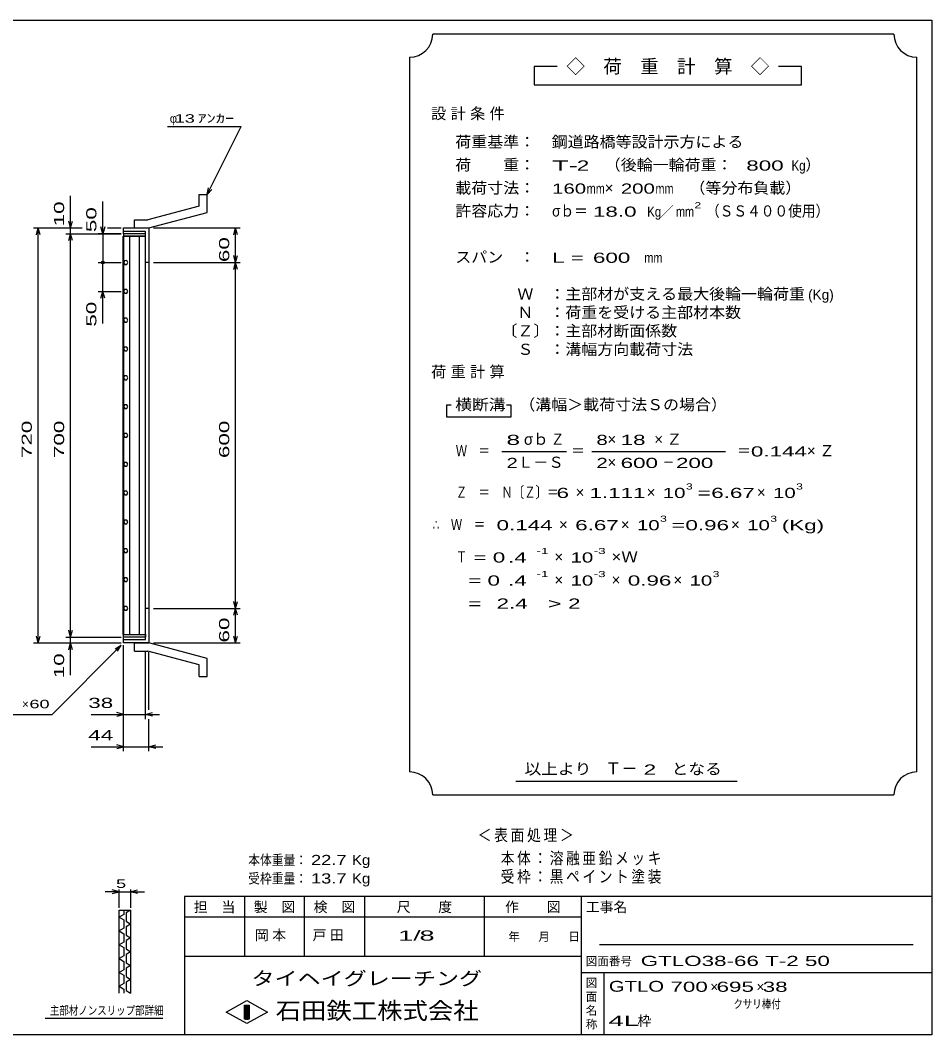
# Model space of a CAD drawing. Units: millimetres, scale not verified. Extents: x -1456 to 1385, y -1026 to 843.
# Drawn here: x -196 to 1385, y -917 to 843 of the extents above; entities that cross this region are included whole.
import ezdxf
from ezdxf.enums import TextEntityAlignment as Align

# ---------------------------------------------------------------- set-up
doc = ezdxf.new("R2010")
doc.units = ezdxf.units.MM
doc.header["$LTSCALE"] = 8
for name, color, linetype, lineweight in [('0_2', 150, 'Continuous', 25), ('16', 3, 'Continuous', 25), ('19', 6, 'Continuous', 25), ('22', 4, 'Continuous', 25), ('24', 2, 'Continuous', 25), ('32', 4, 'Continuous', 25)]:
    doc.layers.add(name, color=color, linetype=linetype, lineweight=lineweight)
doc.styles.add('ベクトル', font='')
doc.styles.get('ベクトル').set_extended_font_data('ベクトル')

msp = doc.modelspace()

# ---------------------------------------------------------------- linework, layer by layer
at = {"layer": '0_2'}
for p, q in [((-1383.2, 842.8), (1384.8, 842.8)), ((1384.8, 842.8), (1384.8, -917.2)), ((1384.8, -677.2), (88.8, -677.2)), ((88.8, -677.2), (88.8, -917.2)), ((192.8, -677.2), (192.8, -781.2)), ((296.8, -781.2), (296.8, -677.2)), ((400.8, -677.2), (400.8, -781.2)), ((608.8, -781.2), (608.8, -677.2)), ((776.8, -677.2), (776.8, -917.2)), ((776.8, -713.2), (88.8, -713.2)), ((1352.8, -761.2), (808.8, -761.2)), ((88.8, -781.2), (776.8, -781.2)), ((776.8, -809.2), (1384.8, -809.2)), ((816.8, -917.2), (816.8, -809.2)), ((160.8, -878), (196.8, -858)), ((196.8, -858), (232.8, -878)), ((196.8, -898), (160.8, -878)), ((192.8, -866), (200.8, -866)), ((192.8, -890), (192.8, -866)), ((192.8, -866), (194.4, -866)), ((194.4, -866), (194.4, -890)), ((196, -890), (196, -866)), ((196, -866), (197.6, -866)), ((232.8, -878), (196.8, -898)), ((197.6, -866), (197.6, -890)), ((199.2, -890), (199.2, -866)), ((199.2, -866), (200.8, -866)), ((200.8, -866), (200.8, -890)), ((200.8, -866), (200.8, -890)), ((200.8, -890), (192.8, -890)), ((194.4, -890), (196, -890)), ((197.6, -890), (199.2, -890)), ((1384.8, -917.2), (-1383.2, -917.2))]:
    msp.add_line(p, q, dxfattribs=at)
at = {"layer": '16'}
for p, q in [((-17.7, -223), (-17.7, 468)), ((-17.7, 468), (-17, 468)), ((21, 472.5), (-17, 472.5)), ((-17, 472.5), (-17, 468)), ((-17, 468), (21, 468)), ((-17, 468), (-17, -223)), ((21, 468), (-17, 468)), ((-6.5, 468), (-6.5, -223)), ((10.5, -223), (10.5, 468)), ((21, 468), (21, 472.5)), ((21, -223), (21, 468)), ((-15.146, 425.735), (-17, 422.475)), ((-17, 422.475), (-15.104, 419.24)), ((-11.396, 425.76), (-15.146, 425.735)), ((-9.5, 422.5), (-11.396, 425.76)), ((-11.354, 419.265), (-9.5, 422.525)), ((-15.104, 419.24), (-11.354, 419.265)), ((-15.146, 375.735), (-17, 372.475)), ((-17, 372.475), (-15.104, 369.24)), ((-11.396, 375.76), (-15.146, 375.735)), ((-9.5, 372.5), (-11.396, 375.76)), ((-11.354, 369.265), (-9.5, 372.525)), ((-15.104, 369.24), (-11.354, 369.265)), ((-15.146, 325.735), (-17, 322.475)), ((-17, 322.475), (-15.104, 319.24)), ((-11.396, 325.76), (-15.146, 325.735)), ((-15.104, 319.24), (-11.354, 319.265)), ((-9.5, 322.5), (-11.396, 325.76)), ((-11.354, 319.265), (-9.5, 322.525)), ((-15.146, 275.735), (-17, 272.475)), ((-17, 272.475), (-15.104, 269.24)), ((-11.396, 275.76), (-15.146, 275.735)), ((-15.104, 269.24), (-11.354, 269.265)), ((-9.5, 272.5), (-11.396, 275.76)), ((-11.354, 269.265), (-9.5, 272.525)), ((-15.146, 225.735), (-17, 222.475)), ((-17, 222.475), (-15.104, 219.24)), ((-11.396, 225.76), (-15.146, 225.735)), ((-15.104, 219.24), (-11.354, 219.265)), ((-9.5, 222.5), (-11.396, 225.76)), ((-11.354, 219.265), (-9.5, 222.525)), ((-15.146, 175.735), (-17, 172.475)), ((-17, 172.475), (-15.104, 169.24)), ((-11.396, 175.76), (-15.146, 175.735)), ((-15.104, 169.24), (-11.354, 169.265)), ((-9.5, 172.5), (-11.396, 175.76)), ((-11.354, 169.265), (-9.5, 172.525)), ((-15.146, 125.735), (-17, 122.475)), ((-11.396, 125.76), (-15.146, 125.735)), ((-9.5, 122.5), (-11.396, 125.76)), ((-17, 122.475), (-15.104, 119.24)), ((-15.104, 119.24), (-11.354, 119.265)), ((-11.354, 119.265), (-9.5, 122.525)), ((-15.146, 75.735), (-17, 72.475)), ((-17, 72.475), (-15.104, 69.24)), ((-11.396, 75.76), (-15.146, 75.735)), ((-9.5, 72.5), (-11.396, 75.76)), ((-11.354, 69.265), (-9.5, 72.525)), ((-15.104, 69.24), (-11.354, 69.265)), ((-15.146, 25.735), (-17, 22.475)), ((-17, 22.475), (-15.104, 19.24)), ((-11.396, 25.76), (-15.146, 25.735)), ((-15.104, 19.24), (-11.354, 19.265)), ((-9.5, 22.5), (-11.396, 25.76)), ((-11.354, 19.265), (-9.5, 22.525)), ((-15.146, -24.265), (-17, -27.525)), ((-17, -27.525), (-15.104, -30.76)), ((-11.396, -24.24), (-15.146, -24.265)), ((-15.104, -30.76), (-11.354, -30.735)), ((-9.5, -27.5), (-11.396, -24.24)), ((-11.354, -30.735), (-9.5, -27.475)), ((-15.146, -74.265), (-17, -77.525)), ((-17, -77.525), (-15.104, -80.76)), ((-11.396, -74.24), (-15.146, -74.265)), ((-15.104, -80.76), (-11.354, -80.735)), ((-9.5, -77.5), (-11.396, -74.24)), ((-11.354, -80.735), (-9.5, -77.475)), ((-15.146, -124.265), (-17, -127.525)), ((-17, -127.525), (-15.104, -130.76)), ((-11.396, -124.24), (-15.146, -124.265)), ((-15.104, -130.76), (-11.354, -130.735)), ((-9.5, -127.5), (-11.396, -124.24)), ((-11.354, -130.735), (-9.5, -127.475)), ((-15.146, -174.265), (-17, -177.525)), ((-11.396, -174.24), (-15.146, -174.265)), ((-9.5, -177.5), (-11.396, -174.24)), ((-17, -177.525), (-15.104, -180.76)), ((-15.104, -180.76), (-11.354, -180.735)), ((-11.354, -180.735), (-9.5, -177.475)), ((-17, -223), (-17.7, -223)), ((-17, -223), (21, -223)), ((-17, -227.5), (-17, -223)), ((-17, -223), (21, -223)), ((21, -227.5), (-17, -227.5)), ((21, -223), (21, -227.5))]:
    msp.add_line(p, q, dxfattribs=at)
at = {"layer": '19'}
for p, q in [((114, 540.5), (128, 540.5)), ((114, 520.5), (114, 540.5)), ((128, 509.5), (128, 540.5)), ((114, 520.5), (25, 496.5)), ((2, 496.5), (25, 496.5)), ((2, 482.5), (2, 496.5)), ((27, 482.5), (128, 509.5)), ((-17, 472.5), (-17, 482.5)), ((-17, 482.5), (26, 482.5)), ((21, 476.5), (-17, 476.5)), ((2, 482.5), (27, 482.5)), ((21, -231.5), (21, 476.5)), ((26, 482.5), (27, 481.5)), ((27, 481.5), (27, -236.5)), ((27, 422.5), (21, 422.5)), ((27, -177.5), (21, -177.5)), ((-17, -237.5), (-17, -227.5)), ((-17, -231.5), (21, -231.5)), ((26, -237.5), (-17, -237.5)), ((2, -237.5), (27, -237.5)), ((2, -251.5), (2, -237.5)), ((27, -236.5), (26, -237.5)), ((128, -264.5), (27, -237.5)), ((2, -251.5), (25, -251.5)), ((114, -275.5), (25, -251.5)), ((114, -295.5), (114, -275.5)), ((128, -295.5), (128, -264.5)), ((114, -295.5), (128, -295.5))]:
    msp.add_line(p, q, dxfattribs=at)
at = {"layer": '22'}
for p, q in [((59, 658.5), (187, 658.5)), ((128, 540.5), (187, 658.5)), ((128, 540.5), (130.4, 552.18)), ((128, 540.5), (136, 549.3)), ((-109, 482.5), (-109, 538.5)), ((-53, 472.5), (-53, 528.5)), ((-109, 482.5), (-112.2, 494.5)), ((-109, 482.5), (-105.8, 494.5)), ((-173, 482.5), (-89, 482.5)), ((-168.2, 470.5), (-165, 482.5)), ((-161.8, 470.5), (-165, 482.5)), ((-165, -237.5), (-165, 482.5)), ((-117, 482.5), (-89, 482.5)), ((-109, 472.5), (-109, 482.5)), ((-53, 472.5), (-56.2, 484.5)), ((-49.8, 484.5), (-53, 472.5)), ((-45, 482.5), (-21, 482.5)), ((-45, 482.5), (-21, 482.5)), ((35, 482.5), (185.4, 482.5)), ((174.2, 470.5), (177.4, 482.5)), ((180.6, 470.5), (177.4, 482.5)), ((177.4, 422.5), (177.4, 482.5)), ((-117, 472.5), (-21, 472.5)), ((-112.2, 460.5), (-109, 472.5)), ((-105.8, 460.5), (-109, 472.5)), ((-109, -227.5), (-109, 472.5)), ((-21, 472.5), (-61, 472.5)), ((-53, 472.5), (-53, 422.5)), ((-61, 422.5), (-21, 422.5)), ((-53, 372.5), (-53, 422.5)), ((35, 422.5), (185.4, 422.5)), ((177.4, 422.5), (174.2, 434.5)), ((174.2, 410.5), (177.4, 422.5)), ((177.4, 422.5), (180.6, 434.5)), ((180.6, 410.5), (177.4, 422.5)), ((177.4, -177.5), (177.4, 422.5)), ((-61, 372.5), (-21, 372.5)), ((-56.2, 360.5), (-53, 372.5)), ((-49.8, 360.5), (-53, 372.5)), ((-53, 316.5), (-53, 372.5)), ((177.4, -177.5), (174.2, -165.5)), ((177.4, -177.5), (180.6, -165.5)), ((35, -177.5), (185.4, -177.5)), ((174.2, -189.5), (177.4, -177.5)), ((180.6, -189.5), (177.4, -177.5)), ((177.4, -237.5), (177.4, -177.5)), ((-165, -237.5), (-168.2, -225.5)), ((-165, -237.5), (-161.8, -225.5)), ((-117, -227.5), (-21, -227.5)), ((-109, -227.5), (-112.2, -215.5)), ((-109, -227.5), (-105.8, -215.5)), ((-109, -237.5), (-109, -227.5)), ((177.4, -237.5), (174.2, -225.5)), ((177.4, -237.5), (180.6, -225.5)), ((-173, -237.5), (-21, -237.5)), ((-141, -361.5), (-21, -241.5)), ((-117, -237.5), (-21, -237.5)), ((-112.2, -249.5), (-109, -237.5)), ((-105.8, -249.5), (-109, -237.5)), ((-109, -293.5), (-109, -237.5)), ((-31.4, -247.9), (-21, -241.5)), ((-27.4, -251.9), (-21, -241.5)), ((-17, -369.5), (-17, -241.5)), ((-17, -425.5), (-17, -241.5)), ((35, -237.5), (185.4, -237.5)), ((21, -369.5), (21, -253.7)), ((27, -353.5), (27, -253.7)), ((-301, -361.5), (-141, -361.5)), ((-73, -361.5), (-17, -361.5)), ((-17, -361.5), (-29, -358.3)), ((-29, -364.7), (-17, -361.5)), ((-17, -361.5), (21, -361.5)), ((21, -361.5), (33, -358.3)), ((33, -364.7), (21, -361.5)), ((21, -361.5), (45, -361.5)), ((27, -425.5), (27, -369.5)), ((-73, -417.5), (-17, -417.5)), ((-17, -417.5), (-29, -414.3)), ((-29, -420.7), (-17, -417.5)), ((-17, -417.5), (27, -417.5)), ((27, -417.5), (39, -414.3)), ((39, -420.7), (27, -417.5)), ((27, -417.5), (51, -417.5))]:
    msp.add_line(p, q, dxfattribs=at)
msp.add_circle((-53, 422.5), 2.4, dxfattribs=at)
at = {"layer": '24', "color": 4}
for p, q in [((1319.2, 818.8), (519.2, 818.8)), ((479.2, 778.8), (479.2, -461.2)), ((1359.2, -461.2), (1359.2, 778.8)), ((735.2, 762.8), (695.2, 762.8)), ((695.2, 762.8), (695.2, 730.8)), ((1159.2, 762.8), (1119.2, 762.8)), ((1159.2, 730.8), (1159.2, 762.8)), ((695.2, 730.8), (1159.2, 730.8)), ((551.2, 174.8), (543.2, 174.8)), ((543.2, 174.8), (543.2, 154.8)), ((655.2, 174.8), (647.2, 174.8)), ((655.2, 154.8), (655.2, 174.8)), ((543.2, 154.8), (655.2, 154.8)), ((639.2, 94.8), (751.2, 94.8)), ((795.2, 94.8), (1027.2, 94.8)), ((663.2, -477.2), (1047.2, -477.2)), ((519.2, -501.2), (1319.2, -501.2))]:
    msp.add_line(p, q, dxfattribs=at)
for centre, start, end in [((479.2, 818.8), 270, 0), ((1359.2, 818.8), 180, 270), ((479.2, -501.2), 0, 90), ((1359.2, -501.2), 90, 180)]:
    msp.add_arc(centre, 40, start, end, dxfattribs=at)
at = {"layer": '32'}
for p, q in [((-24.8, -669.2), (-36.8, -666)), ((-24.8, -697.2), (-24.8, -665.2)), ((-4.8, -665.2), (-4.8, -697.2)), ((-4.8, -669.2), (7.2, -666)), ((-24.8, -669.2), (-48.8, -669.2)), ((-36.8, -672.4), (-24.8, -669.2)), ((-24.8, -669.2), (-4.8, -669.2)), ((7.2, -672.4), (-4.8, -669.2)), ((-4.8, -669.2), (19.2, -669.2)), ((-24.8, -701.2), (-4.8, -701.2)), ((-24.8, -845.2), (-24.8, -701.2)), ((-16.8, -701.2), (-16.8, -708.4)), ((-4.8, -701.2), (-12.8, -706)), ((-4.8, -701.2), (-4.8, -845.2)), ((-16.8, -708.4), (-24.8, -713.2)), ((-24.8, -713.2), (-16.8, -718)), ((-16.8, -718), (-16.8, -732.4)), ((-12.8, -706), (-12.8, -720.4)), ((-12.8, -720.4), (-4.8, -725.2)), ((-16.8, -732.4), (-24.8, -737.2)), ((-24.8, -737.2), (-16.8, -742)), ((-4.8, -725.2), (-12.8, -730)), ((-12.8, -730), (-12.8, -744.4)), ((-16.8, -756.4), (-24.8, -761.2)), ((-16.8, -742), (-16.8, -756.4)), ((-12.8, -744.4), (-4.8, -749.2)), ((-4.8, -749.2), (-12.8, -754)), ((-12.8, -754), (-12.8, -768.4)), ((-24.8, -761.2), (-16.8, -766)), ((-16.8, -766), (-16.8, -780.4)), ((-12.8, -768.4), (-4.8, -773.2)), ((-4.8, -773.2), (-12.8, -778)), ((-16.8, -780.4), (-24.8, -785.2)), ((-24.8, -785.2), (-16.8, -790)), ((-16.8, -790), (-16.8, -804.4)), ((-12.8, -778), (-12.8, -792.4)), ((-16.8, -804.4), (-24.8, -809.2)), ((-24.8, -809.2), (-16.8, -814)), ((-12.8, -792.4), (-4.8, -797.2)), ((-4.8, -797.2), (-12.8, -802)), ((-12.8, -802), (-12.8, -816.4)), ((-16.8, -814), (-16.8, -828.4)), ((-12.8, -816.4), (-4.8, -821.2)), ((-4.8, -821.2), (-12.8, -826)), ((-12.8, -826), (-12.8, -840.4)), ((-16.8, -828.4), (-24.8, -833.2)), ((-24.8, -833.2), (-16.8, -838)), ((-16.8, -838), (-16.8, -845.2)), ((-12.8, -840.4), (-4.8, -845.2)), ((51.2, -889.2), (-152.8, -889.2))]:
    msp.add_line(p, q, dxfattribs=at)

# ---------------------------------------------------------------- texts
at = {"layer": '0_2', "style": 'ベクトル'}
for s, height, p in [('担\u3000当', 17.6, (104.8, -695.6)), ('製\u3000図', 17.6, (208.8, -695.6)), ('検\u3000図', 17.6, (312.8, -695.6)), ('尺\u3000\u3000度', 17.6, (456.8, -695.6)), ('作\u3000\u3000図', 17.6, (644.8, -695.6)), ('工事名', 17.6, (784.8, -695.6)), ('年', 14.66, (650.4, -747.2)), ('月', 14.66, (702.4, -747.2)), ('日', 14.66, (754.4, -747.2)), ('図面番号', 14.66, (784.8, -789.6)), ('図', 14.66, (784.8, -827.2)), ('面', 14.66, (784.8, -851.2)), ('名', 14.66, (784.8, -875.2)), ('称', 14.66, (784.8, -899.2))]:
    msp.add_text(s, height=height, dxfattribs=at).set_placement(p, align=Align.MIDDLE_LEFT)
at = {"layer": '0_2', "color": 222, "style": 'ベクトル'}
for s, height, width, p in [('タイヘイグレーチング', 23.46, 1.25, (204.8, -819.6)), ('石田鉄工株式会社', 29.33, 1.1, (246.8, -875.6))]:
    msp.add_text(s, height=height, dxfattribs=dict(at, width=width)).set_placement(p, align=Align.MIDDLE_LEFT)
at = {"layer": '22', "color": 2, "style": 'ベクトル'}
for s, height, p in [('φ', 14.66, (63, 672.5)), ('×', 14.66, (-193, -343.5)), ('×', 17.6, (1000.8, -834)), ('×', 17.6, (1080.8, -834)), ('枠', 17.6, (874.4, -893.2))]:
    msp.add_text(s, height=height, dxfattribs=at).set_placement(p, align=Align.MIDDLE_LEFT)
for s, height, width, p in [(' 13 ', 14.66, 1.6, (63, 672.5)), ('ｱﾝｶｰ', 14.66, 1.6, (111, 672.5)), (' 38 ', 17.6, 1.65, (-89, -341.5)), (' 60 ', 14.66, 1.6, (-189, -343.5)), (' 44 ', 17.6, 1.65, (-89, -397.5)), ('本体重量：', 17.6, 0.85, (199.2, -614)), (' 22.7', 17.6, 1.35, (299.2, -614)), ('Kg', 17.6, 1.1, (379.2, -614)), ('受枠重量：', 17.6, 0.85, (199.2, -646)), (' 13.7', 17.6, 1.35, (299.2, -646)), ('Kg', 17.6, 1.1, (379.2, -646)), ('1/', 17.6, 2, (459.2, -745.2)), (' 8 ', 17.6, 2, (483.2, -745.2)), ('GTLO38-66 T-2 50             ', 17.6, 1.65, (880, -789.2)), ('GTLO', 18.77, 1.4, (824.8, -833.2)), (' 700 ', 17.6, 1.65, (920.8, -834)), (' 695 ', 17.6, 1.65, (1000.8, -834)), (' 38 ', 17.6, 1.65, (1080.8, -834)), ('クサリ棒付', 14.66, 0.8, (1040.8, -864)), ('4L', 17.6, 2.05, (824, -893.2))]:
    msp.add_text(s, height=height, dxfattribs=dict(at, width=width)).set_placement(p, align=Align.MIDDLE_LEFT)
at = {"layer": '22', "color": 2, "style": 'ベクトル', "width": 1.65}
for s, p in [(' 10 ', (-129, 474.5)), (' 50 ', (-73, 464.5)), (' 60 ', (157.4, 412.5)), (' 50 ', (-73, 300.5)), (' 720 ', (-185, 72.5)), (' 700 ', (-129, 72.5)), (' 600 ', (157.4, 72.5)), (' 60 ', (157.4, -247.5)), (' 10 ', (-129, -309.5))]:
    msp.add_text(s, height=17.6, rotation=90, dxfattribs=at).set_placement(p, align=Align.MIDDLE_LEFT)
at = {"layer": '22', "color": 2, "attachment_point": 4, "style": 'ベクトル'}
for s, insert, char_height in [('\\T1.2;\\W0.85;＜表面処理＞', (597.2, -572), 20.53), ('\\T1.19;\\W0.85;本体：溶融亜鉛メッキ', (637.2, -612), 20.53), ('\\T1.19;\\W0.85;受枠：黒ペイント塗装', (637.2, -644), 20.53), ('\\T1.25;岡本\u3000', (210.8, -745.2), 17.6), ('\\T1.25;戸田\u3000', (310.8, -745.2), 17.6)]:
    msp.add_mtext(s, dxfattribs=dict(at, insert=insert, char_height=char_height))
at = {"layer": '24', "style": 'ベクトル'}
for s, height, p in [('◇\u3000荷\u3000重\u3000計\u3000算\u3000◇', 23.46, (751.2, 762.8)), ('）', 19.35, (1165.6, 592)), ('×', 19.35, (817.6, 552)), ('／', 17.6, (913.2, 510.8)), ('(Kg)', 17.6, (1170.4, 366.8)), ('σｂ', 19.35, (677.6, 116)), ('×', 19.35, (822.4, 116)), ('Ｌ－Ｓ', 19.35, (667.2, 76)), ('×', 19.35, (822.4, 76)), ('×', 19.35, (767.2, 24)), ('×', 19.35, (890.4, 24)), ('×', 19.35, (1081.6, 24)), ('×', 19.35, (738.4, -32)), ('×', 19.35, (845.6, -32)), ('×', 19.35, (1036.8, -32)), ('×', 19.35, (730.4, -88)), ('×', 19.35, (730.4, -128)), ('×', 19.35, (829.6, -128)), ('×', 19.35, (936.8, -128)), ('Ｔ－', 20.53, (818.4, -455.2))]:
    msp.add_text(s, height=height, dxfattribs=at).set_placement(p, align=Align.MIDDLE_LEFT)
for s, height, width, p in [('荷重基準：\u3000', 19.35, 1.05, (558.4, 632)), ('鋼道路橋等設計示方による', 19.35, 1.05, (725.6, 632)), ('荷\u3000\u3000重：\u3000', 19.35, 1.05, (558.4, 592)), ('T-', 17.6, 2, (726.4, 590.8)), (' 2 ', 17.6, 1.65, (758.4, 590.8)), ('（後輪一輪荷重：', 19.35, 1.05, (817.6, 592)), ('  800', 17.6, 1.65, (1041.6, 590.8)), ('Kg', 17.6, 0.85, (1141.6, 590.8)), ('載荷寸法：\u3000', 19.35, 1.05, (558.4, 552)), ('\u3000（等分布負載）', 19.35, 1.05, (936.8, 552)), ('160', 17.6, 1.5, (726.4, 550.8)), ('mm', 17.6, 0.8, (786.4, 550.8)), ('200', 17.6, 1.5, (845.6, 550.8)), ('mm', 17.6, 0.8, (905.6, 550.8)), ('許容応力：\u3000', 19.35, 1.05, (558.4, 512)), ('σｂ＝', 19.35, 0.9, (726.4, 512)), (' 18.0', 17.6, 1.65, (786.4, 510.8)), ('Kg', 17.6, 0.85, (891.2, 510.8)), ('mm', 17.6, 0.8, (941.2, 510.8)), ('2', 10.56, 1.5, (973.2, 522)), ('（ＳＳ４００使用）', 19.35, 0.9, (993.2, 512)), ('スパン\u3000：\u3000', 19.35, 1.05, (558.4, 432)), ('L =', 17.6, 1.65, (726.4, 430.8)), (' 600 ', 17.6, 1.65, (786.4, 430.8)), ('mm', 17.6, 0.8, (886.4, 430.8)), ('\u3000Ｗ\u3000：主部材が支える最大後輪一輪荷重', 19.35, 1.05, (638.4, 368)), ('\u3000Ｎ\u3000：荷重を受ける主部材本数', 19.35, 1.05, (638.4, 336)), ('〔Ｚ〕：主部材断面係数', 19.35, 1.05, (638.4, 304)), ('\u3000Ｓ\u3000：溝幅方向載荷寸法', 19.35, 1.05, (638.4, 272)), ('横断溝', 19.35, 1.1, (558.4, 176)), ('\u3000（溝幅＞載荷寸法Ｓの場合）', 19.35, 1.05, (641.6, 176)), ('8', 17.6, 1.8, (647.2, 114.8)), ('Ｚ', 19.35, 0.9, (724, 116)), ('8', 17.6, 1.5, (803.2, 114.8)), (' 18 ', 17.6, 1.65, (834.4, 114.8)), ('Ｗ\u3000＝', 19.35, 0.75, (559.2, 96)), ('＝', 19.35, 0.9, (759.2, 96)), ('＝', 19.35, 0.9, (1047.2, 96)), ('0.144', 17.6, 1.65, (1071.2, 94.8)), ('2', 17.6, 1.5, (647.2, 74.8)), ('2', 17.6, 1.5, (803.2, 74.8)), (' 600 ', 17.6, 1.65, (834.4, 74.8)), ('－', 19.35, 0.75, (918.4, 76)), (' 200 ', 17.6, 1.65, (930.4, 74.8)), ('Ｚ\u3000＝\u3000Ｎ〔Ｚ〕＝', 19.35, 0.75, (559.2, 24)), ('3', 10.56, 1.5, (958.4, 34)), ('3', 10.56, 1.5, (1149.6, 34)), (' 6 ', 17.6, 1.65, (723.2, 22.8)), ('1.111', 17.6, 1.65, (791.2, 22.8)), ('10', 17.6, 1.5, (918.4, 22.8)), ('=', 17.6, 1.7, (978.4, 22.8)), ('6.67', 17.6, 1.65, (1002.4, 22.8)), ('10', 17.6, 1.5, (1109.6, 22.8)), ('3', 10.56, 1.5, (913.6, -22)), ('3', 10.56, 1.5, (1104.8, -22)), ('∴\u3000Ｗ\u3000＝', 19.35, 0.75, (519.2, -32)), (' 0.144', 17.6, 1.65, (619.2, -33.2)), ('6.67', 17.6, 1.65, (766.4, -33.2)), ('10', 17.6, 1.5, (873.6, -33.2)), ('=', 17.6, 1.7, (933.6, -33.2)), ('0.96', 17.6, 1.65, (957.6, -33.2)), ('10', 17.6, 1.5, (1064.8, -33.2)), ('(Kg)', 17.6, 1.65, (1124.8, -33.2)), ('Ｔ', 19.35, 0.75, (559.2, -88)), (' = 0', 17.6, 1.65, (579.2, -89.2)), (' .4 ', 17.6, 1.65, (639.2, -89.2)), ('-1', 10.56, 1.65, (699.2, -78)), ('10', 17.6, 1.5, (758.4, -89.2)), ('-3', 10.56, 1.65, (798.4, -78)), ('×Ｗ', 19.35, 1.1, (829.6, -88)), ('  = 0', 17.6, 1.65, (559.2, -129.2)), (' .4 ', 17.6, 1.65, (639.2, -129.2)), ('-1', 10.56, 1.65, (699.2, -118)), ('10', 17.6, 1.5, (758.4, -129.2)), ('-3', 10.56, 1.65, (798.4, -118)), ('0.96', 17.6, 1.65, (857.6, -129.2)), ('10', 17.6, 1.5, (964.8, -129.2)), ('3', 10.56, 1.5, (1004.8, -118)), ('  =', 17.6, 1.65, (559.2, -169.2)), (' 2.4', 17.6, 1.65, (619.2, -169.2)), ('>', 17.6, 1.7, (719.2, -169.2)), (' 2 ', 17.6, 1.65, (743.2, -169.2)), ('以上より\u3000', 19.35, 1.1, (678.4, -456)), (' 2 ', 17.6, 1.65, (874.4, -457.2)), ('となる', 19.35, 1.1, (933.6, -456))]:
    msp.add_text(s, height=height, dxfattribs=dict(at, width=width)).set_placement(p, align=Align.MIDDLE_LEFT)
at = {"layer": '24', "char_height": 19.35, "attachment_point": 4, "style": 'ベクトル'}
for s, insert in [('\\T1.28;設計条件', (516.4, 680)), ('\\T1.28;荷重計算', (516.4, 232)), ('\\T1.42;×Ｚ', (903.6, 116)), ('\\T1.42;×Ｚ', (1168.4, 96))]:
    msp.add_mtext(s, dxfattribs=dict(at, insert=insert))
at = {"layer": '32', "color": 2, "style": 'ベクトル'}
for s, width, p in [(' 5 ', 1.6, (-38.8, -655.2)), ('主部材ノンスリップ部詳細', 0.8, (-144.8, -875.2))]:
    msp.add_text(s, height=14.66, dxfattribs=dict(at, width=width)).set_placement(p, align=Align.MIDDLE_LEFT)

doc.saveas('drawing.dxf')
